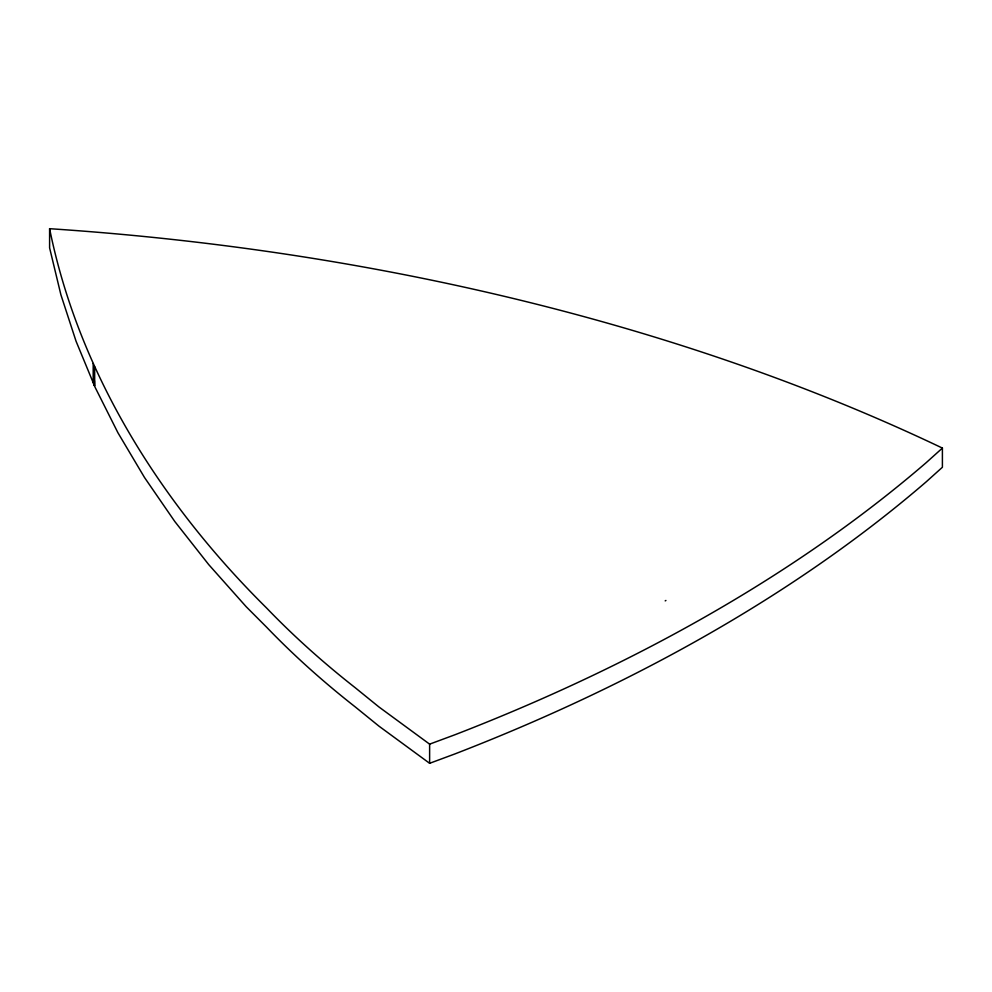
<?xml version="1.0" encoding="UTF-8"?>
<svg xmlns="http://www.w3.org/2000/svg" width="992" height="992" viewBox="0 0 992 992"><rect width="100%" height="100%" fill="white"/><g stroke="black" fill="none" stroke-linecap="round" stroke-linejoin="round"><path stroke-width="1.49" d="M94.364 385.541L94.364 366.37M942.4 448.086L926.317 462.557A1719.57 992.781 0 0 1 454.671 734.861L429.623 744.149L378.919 706.949L355.148 687.667A1279.767 738.866 0 0 1 266.637 608.046C162.006 504.494 79.062 374.344 49.6 228.693A1706.302 985.13 0 0 1 942.4 448.086L942.4 467.257L926.317 481.728A1719.57 992.781 0 0 1 454.671 754.019L429.623 763.307L378.919 726.119L355.148 706.837A1279.767 738.866 0 0 1 266.637 627.217L246.177 606.707L208.717 564.597L174.803 521.507L144.522 477.524L117.924 432.748L95.096 387.289L76.062 341.248L60.884 294.736L49.6 247.851L49.6 228.693M665.198 600.867L665.917 600.47M429.623 744.149L429.623 763.307M94.55 366.817L94.55 385.975L94.414 380.742L93.198 382.689L93.198 363.531"/></g></svg>
